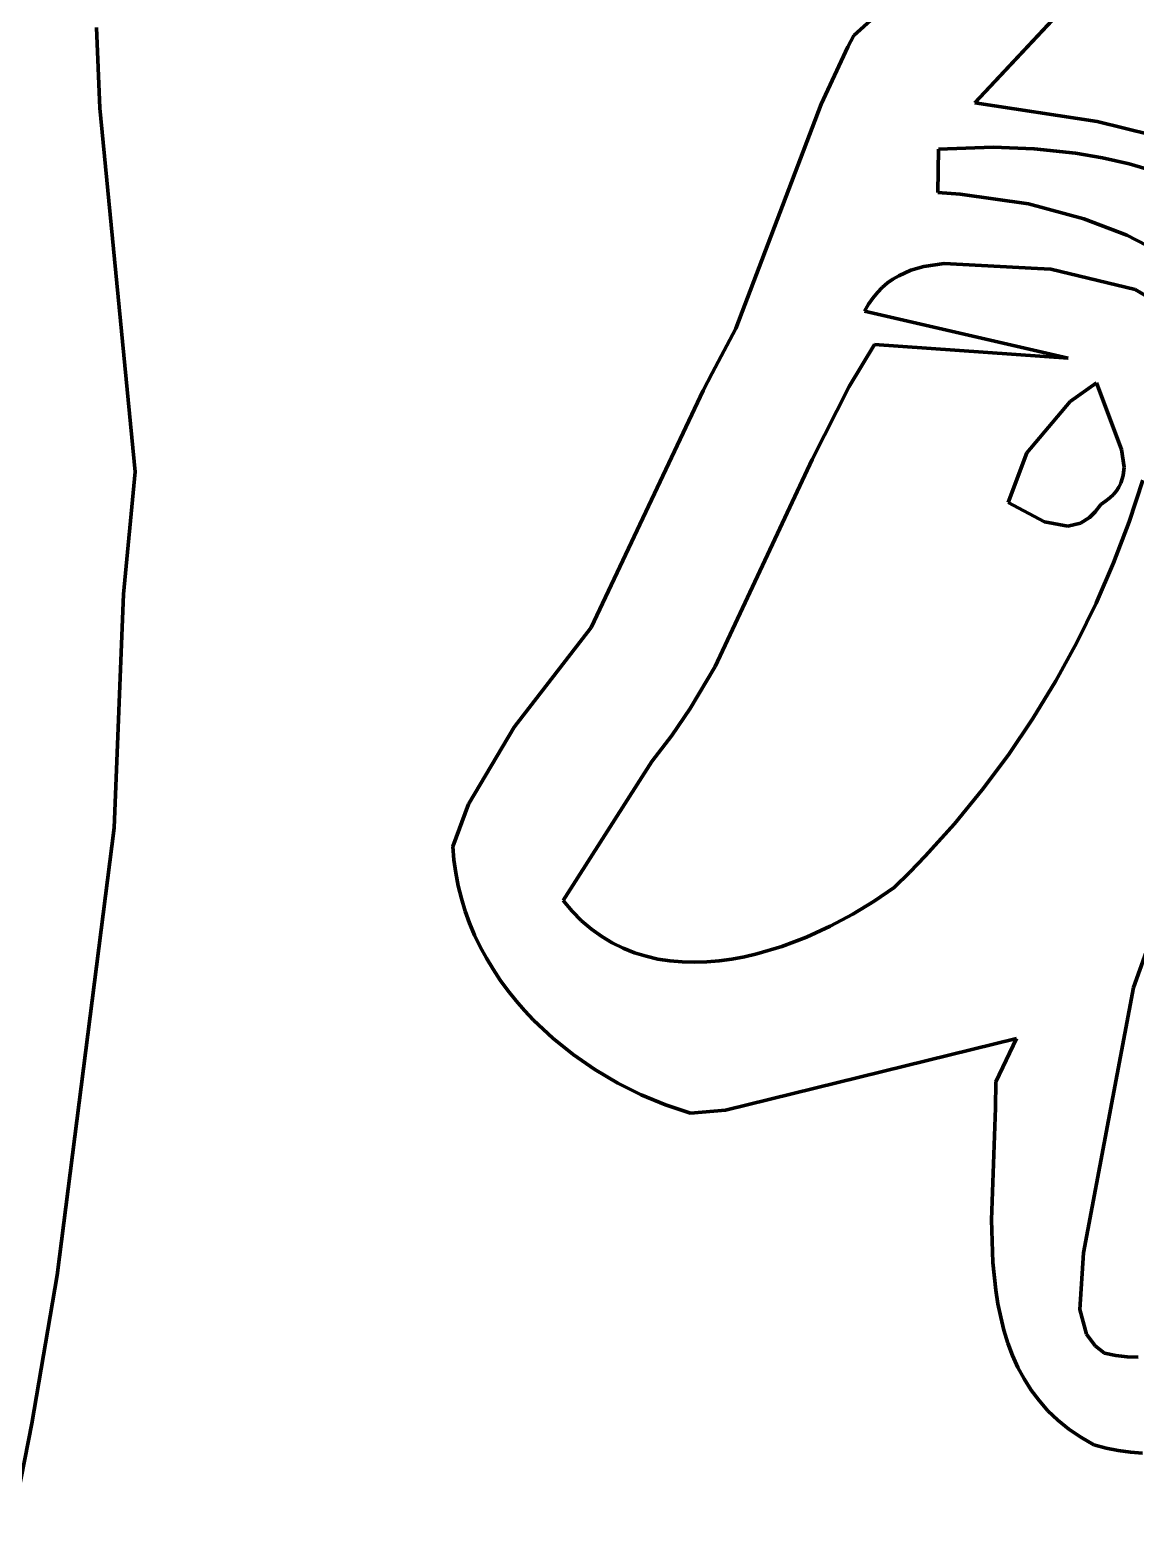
# Model space of a CAD drawing. Header units: millimetres. Extents: x 0 to 14.2, y 0 to 19.5.
# Drawn here: x 10.08 to 10.733, y 11.318 to 12.206 of the extents above; entities that cross this region are included whole.
import ezdxf

# ---------------------------------------------------------------- set-up
doc = ezdxf.new("R2010")
doc.units = ezdxf.units.MM
doc.layers.add('color#010101ff', color=7, linetype='CONTINUOUS', lineweight=100)
doc.layers.add('color#fdfdfdff', color=7, linetype='CONTINUOUS', lineweight=100)

msp = doc.modelspace()

# ---------------------------------------------------------------- linework, layer by layer
at = {"layer": 'color#010101ff'}
for p, q in [((10.78466, 12.32003), (10.638, 12.1627)), ((10.56659, 12.20255), (10.67816, 12.30379)), ((10.11966, 12.20733), (10.1215, 12.15957)), ((10.56303, 12.19595), (10.56659, 12.20255)), ((10.54734, 12.16208), (10.56303, 12.19595)), ((10.49685, 12.02966), (10.54734, 12.16208)), ((10.638, 12.1627), (10.71024, 12.1517)), ((10.1215, 12.15957), (10.14244, 11.94504)), ((10.71024, 12.1517), (10.742, 12.14384)), ((10.61658, 12.13544), (10.61607, 12.10991)), ((10.64876, 12.13656), (10.61658, 12.13544)), ((10.6731, 12.13568), (10.64876, 12.13656)), ((10.69732, 12.13313), (10.6731, 12.13568)), ((10.71328, 12.1304), (10.69732, 12.13313)), ((10.729, 12.12679), (10.71328, 12.1304)), ((10.74441, 12.12225), (10.729, 12.12679)), ((10.61607, 12.10991), (10.62942, 12.10896)), ((10.62942, 12.10896), (10.6696, 12.1031)), ((10.6696, 12.1031), (10.70242, 12.09438)), ((10.70242, 12.09438), (10.72766, 12.08461)), ((10.72766, 12.08461), (10.74571, 12.07551)), ((10.60781, 12.06616), (10.6002, 12.06395)), ((10.6199, 12.06793), (10.60781, 12.06616)), ((10.67489, 12.06505), (10.6199, 12.06793)), ((10.68277, 12.06464), (10.67489, 12.06505)), ((10.73266, 12.05256), (10.68277, 12.06464)), ((10.58644, 12.05645), (10.58337, 12.05383)), ((10.58967, 12.05876), (10.58644, 12.05645)), ((10.59305, 12.06076), (10.58967, 12.05876)), ((10.6002, 12.06395), (10.59305, 12.06076)), ((10.57773, 12.04758), (10.57519, 12.04392)), ((10.58046, 12.05088), (10.57773, 12.04758)), ((10.58337, 12.05383), (10.58046, 12.05088)), ((10.74273, 12.0468), (10.73266, 12.05256)), ((10.57519, 12.04392), (10.57285, 12.03987)), ((10.57285, 12.03987), (10.69299, 12.01211)), ((10.48298, 12.00317), (10.49685, 12.02966)), ((10.57873, 12.02006), (10.56384, 11.99527)), ((10.69299, 12.01211), (10.57873, 12.02006)), ((10.47758, 11.99304), (10.48298, 12.00317)), ((10.41149, 11.85306), (10.47758, 11.99304)), ((10.56384, 11.99527), (10.54205, 11.95229)), ((10.69433, 11.98658), (10.70982, 11.99754)), ((10.70982, 11.99754), (10.72453, 11.95813)), ((10.66862, 11.95618), (10.69433, 11.98658)), ((10.72453, 11.95813), (10.72606, 11.94782)), ((10.54205, 11.95229), (10.48469, 11.83008)), ((10.65773, 11.92679), (10.66862, 11.95618)), ((10.14244, 11.94504), (10.13552, 11.8728)), ((10.72563, 11.9429), (10.72419, 11.9382)), ((10.72606, 11.94782), (10.72563, 11.9429)), ((10.72912, 11.91547), (10.7372, 11.94006)), ((10.71981, 11.93164), (10.71768, 11.9296)), ((10.7216, 11.93376), (10.71981, 11.93164)), ((10.72305, 11.93595), (10.7216, 11.93376)), ((10.72419, 11.9382), (10.72305, 11.93595)), ((10.67906, 11.9154), (10.65773, 11.92679)), ((10.7123, 11.92578), (10.70907, 11.92143)), ((10.71519, 11.92765), (10.7123, 11.92578)), ((10.71768, 11.9296), (10.71519, 11.92765)), ((10.69281, 11.91288), (10.67906, 11.9154)), ((10.70032, 11.91468), (10.69281, 11.91288)), ((10.70567, 11.91806), (10.70032, 11.91468)), ((10.70907, 11.92143), (10.70567, 11.91806)), ((10.71991, 11.89128), (10.72912, 11.91547)), ((10.7096, 11.86752), (10.71991, 11.89128)), ((10.13552, 11.8728), (10.12997, 11.73485)), ((10.69821, 11.84427), (10.7096, 11.86752)), ((10.36604, 11.7943), (10.41149, 11.85306)), ((10.68577, 11.82156), (10.69821, 11.84427)), ((10.48469, 11.83008), (10.46994, 11.8053)), ((10.6723, 11.79944), (10.68577, 11.82156)), ((10.46994, 11.8053), (10.4591, 11.78936)), ((10.65783, 11.77798), (10.6723, 11.79944)), ((10.33919, 11.74885), (10.36604, 11.7943)), ((10.4591, 11.78936), (10.44728, 11.77396)), ((10.44728, 11.77396), (10.39511, 11.69193)), ((10.64239, 11.75723), (10.65783, 11.77798)), ((10.62599, 11.73722), (10.64239, 11.75723)), ((10.32986, 11.72389), (10.33919, 11.74885)), ((10.60867, 11.71803), (10.62599, 11.73722)), ((10.12997, 11.73485), (10.09629, 11.47076)), ((10.33052, 11.71599), (10.32986, 11.72389)), ((10.59968, 11.70875), (10.60867, 11.71803)), ((10.3316, 11.70821), (10.33052, 11.71599)), ((10.33308, 11.70057), (10.3316, 11.70821)), ((10.33496, 11.69308), (10.33308, 11.70057)), ((10.59046, 11.6997), (10.59968, 11.70875)), ((10.33721, 11.68572), (10.33496, 11.69308)), ((10.39511, 11.69193), (10.40037, 11.68564)), ((10.56599, 11.68387), (10.57867, 11.69158)), ((10.57867, 11.69158), (10.59046, 11.6997)), ((10.33982, 11.67852), (10.33721, 11.68572)), ((10.40037, 11.68564), (10.40591, 11.68001)), ((10.55256, 11.67673), (10.56599, 11.68387)), ((10.34279, 11.67147), (10.33982, 11.67852)), ((10.40591, 11.68001), (10.41171, 11.67503)), ((10.41171, 11.67503), (10.41776, 11.67067)), ((10.53856, 11.67034), (10.55256, 11.67673)), ((10.34609, 11.66459), (10.34279, 11.67147)), ((10.34972, 11.65787), (10.34609, 11.66459)), ((10.41776, 11.67067), (10.42402, 11.6669)), ((10.42402, 11.6669), (10.43048, 11.66371)), ((10.50941, 11.66049), (10.52412, 11.66487)), ((10.52412, 11.66487), (10.53856, 11.67034)), ((10.7429, 11.67179), (10.73174, 11.6405)), ((10.35366, 11.65132), (10.34972, 11.65787)), ((10.43048, 11.66371), (10.43713, 11.66108)), ((10.43713, 11.66108), (10.44394, 11.65898)), ((10.44394, 11.65898), (10.4509, 11.65739)), ((10.4509, 11.65739), (10.45798, 11.65629)), ((10.45798, 11.65629), (10.46517, 11.65566)), ((10.47244, 11.65547), (10.47977, 11.65571)), ((10.47977, 11.65571), (10.48716, 11.65636)), ((10.48716, 11.65636), (10.49457, 11.65738)), ((10.49457, 11.65738), (10.502, 11.65877)), ((10.502, 11.65877), (10.50941, 11.66049)), ((10.3579, 11.64495), (10.35366, 11.65132)), ((10.46517, 11.65566), (10.47244, 11.65547)), ((10.36242, 11.63876), (10.3579, 11.64495)), ((10.36722, 11.63275), (10.36242, 11.63876)), ((10.73174, 11.6405), (10.70214, 11.48392)), ((10.37227, 11.62694), (10.36722, 11.63275)), ((10.37757, 11.62133), (10.37227, 11.62694)), ((10.38885, 11.61072), (10.37757, 11.62133)), ((10.40096, 11.60096), (10.38885, 11.61072)), ((10.66258, 11.61038), (10.49074, 11.56827)), ((10.65046, 11.58486), (10.66258, 11.61038)), ((10.41378, 11.5921), (10.40096, 11.60096)), ((10.42722, 11.58418), (10.41378, 11.5921)), ((10.65013, 11.5695), (10.65046, 11.58486)), ((10.44116, 11.57723), (10.42722, 11.58418)), ((10.45551, 11.57131), (10.44116, 11.57723)), ((10.47015, 11.56645), (10.45551, 11.57131)), ((10.49074, 11.56827), (10.47015, 11.56645)), ((10.64787, 11.50341), (10.65013, 11.5695)), ((10.6487, 11.47827), (10.64787, 11.50341)), ((10.65039, 11.46187), (10.6487, 11.47827)), ((10.70214, 11.48392), (10.70004, 11.45054)), ((10.09629, 11.47076), (10.08152, 11.38328)), ((10.65166, 11.45385), (10.65039, 11.46187)), ((10.65326, 11.44597), (10.65166, 11.45385)), ((10.6552, 11.43825), (10.65326, 11.44597)), ((10.70004, 11.45054), (10.70391, 11.43596)), ((10.65754, 11.43073), (10.6552, 11.43825)), ((10.70391, 11.43596), (10.70898, 11.42899)), ((10.66028, 11.42342), (10.65754, 11.43073)), ((10.70898, 11.42899), (10.71454, 11.42469)), ((10.66346, 11.41634), (10.66028, 11.42342)), ((10.66711, 11.40951), (10.66346, 11.41634)), ((10.71454, 11.42469), (10.72125, 11.42344)), ((10.72125, 11.42344), (10.72786, 11.42265)), ((10.72786, 11.42265), (10.73438, 11.4223)), ((10.67126, 11.40296), (10.66711, 11.40951)), ((10.67593, 11.39671), (10.67126, 11.40296)), ((10.68116, 11.39077), (10.67593, 11.39671)), ((10.68698, 11.38518), (10.68116, 11.39077)), ((10.08152, 11.38328), (10.06864, 11.31803)), ((10.69341, 11.37995), (10.68698, 11.38518)), ((10.70048, 11.3751), (10.69341, 11.37995)), ((10.70822, 11.37066), (10.70048, 11.3751)), ((10.71547, 11.36873), (10.70822, 11.37066)), ((10.72267, 11.36728), (10.71547, 11.36873)), ((10.72984, 11.3663), (10.72267, 11.36728)), ((10.73697, 11.36577), (10.72984, 11.3663))]:
    msp.add_line(p, q, dxfattribs=at)
at = {"layer": 'color#fdfdfdff'}
for p, q in [((10.638, 12.1627), (10.78466, 12.32003)), ((10.67816, 12.30379), (10.56659, 12.20255)), ((10.1215, 12.15957), (10.11966, 12.20733)), ((10.56659, 12.20255), (10.56303, 12.19595)), ((10.56303, 12.19595), (10.54734, 12.16208)), ((10.54734, 12.16208), (10.49685, 12.02966)), ((10.71024, 12.1517), (10.638, 12.1627)), ((10.14244, 11.94504), (10.1215, 12.15957)), ((10.742, 12.14384), (10.71024, 12.1517)), ((10.61607, 12.10991), (10.61658, 12.13544)), ((10.61658, 12.13544), (10.64876, 12.13656)), ((10.64876, 12.13656), (10.6731, 12.13568)), ((10.6731, 12.13568), (10.69732, 12.13313)), ((10.69732, 12.13313), (10.71328, 12.1304)), ((10.71328, 12.1304), (10.729, 12.12679)), ((10.729, 12.12679), (10.74441, 12.12225)), ((10.62942, 12.10896), (10.61607, 12.10991)), ((10.6696, 12.1031), (10.62942, 12.10896)), ((10.70242, 12.09438), (10.6696, 12.1031)), ((10.72766, 12.08461), (10.70242, 12.09438)), ((10.74571, 12.07551), (10.72766, 12.08461)), ((10.6002, 12.06395), (10.60781, 12.06616)), ((10.60781, 12.06616), (10.6199, 12.06793)), ((10.6199, 12.06793), (10.67489, 12.06505)), ((10.67489, 12.06505), (10.68277, 12.06464)), ((10.68277, 12.06464), (10.73266, 12.05256)), ((10.58337, 12.05383), (10.58644, 12.05645)), ((10.58644, 12.05645), (10.58967, 12.05876)), ((10.58967, 12.05876), (10.59305, 12.06076)), ((10.59305, 12.06076), (10.6002, 12.06395)), ((10.57519, 12.04392), (10.57773, 12.04758)), ((10.57773, 12.04758), (10.58046, 12.05088)), ((10.58046, 12.05088), (10.58337, 12.05383)), ((10.73266, 12.05256), (10.74273, 12.0468)), ((10.57285, 12.03987), (10.57519, 12.04392)), ((10.69299, 12.01211), (10.57285, 12.03987)), ((10.49685, 12.02966), (10.48298, 12.00317)), ((10.56384, 11.99527), (10.57873, 12.02006)), ((10.57873, 12.02006), (10.69299, 12.01211)), ((10.48298, 12.00317), (10.47758, 11.99304)), ((10.47758, 11.99304), (10.41149, 11.85306)), ((10.54205, 11.95229), (10.56384, 11.99527)), ((10.70982, 11.99754), (10.69433, 11.98658)), ((10.72453, 11.95813), (10.70982, 11.99754)), ((10.69433, 11.98658), (10.66862, 11.95618)), ((10.72606, 11.94782), (10.72453, 11.95813)), ((10.48469, 11.83008), (10.54205, 11.95229)), ((10.66862, 11.95618), (10.65773, 11.92679)), ((10.13552, 11.8728), (10.14244, 11.94504)), ((10.72419, 11.9382), (10.72563, 11.9429)), ((10.72563, 11.9429), (10.72606, 11.94782)), ((10.7372, 11.94006), (10.72912, 11.91547)), ((10.71768, 11.9296), (10.71981, 11.93164)), ((10.71981, 11.93164), (10.7216, 11.93376)), ((10.7216, 11.93376), (10.72305, 11.93595)), ((10.72305, 11.93595), (10.72419, 11.9382)), ((10.65773, 11.92679), (10.67906, 11.9154)), ((10.70907, 11.92143), (10.7123, 11.92578)), ((10.7123, 11.92578), (10.71519, 11.92765)), ((10.71519, 11.92765), (10.71768, 11.9296)), ((10.67906, 11.9154), (10.69281, 11.91288)), ((10.69281, 11.91288), (10.70032, 11.91468)), ((10.70032, 11.91468), (10.70567, 11.91806)), ((10.70567, 11.91806), (10.70907, 11.92143)), ((10.72912, 11.91547), (10.71991, 11.89128)), ((10.71991, 11.89128), (10.7096, 11.86752)), ((10.12997, 11.73485), (10.13552, 11.8728)), ((10.7096, 11.86752), (10.69821, 11.84427)), ((10.41149, 11.85306), (10.36604, 11.7943)), ((10.69821, 11.84427), (10.68577, 11.82156)), ((10.46994, 11.8053), (10.48469, 11.83008)), ((10.68577, 11.82156), (10.6723, 11.79944)), ((10.4591, 11.78936), (10.46994, 11.8053)), ((10.6723, 11.79944), (10.65783, 11.77798)), ((10.36604, 11.7943), (10.33919, 11.74885)), ((10.44728, 11.77396), (10.4591, 11.78936)), ((10.39511, 11.69193), (10.44728, 11.77396)), ((10.65783, 11.77798), (10.64239, 11.75723)), ((10.64239, 11.75723), (10.62599, 11.73722)), ((10.33919, 11.74885), (10.32986, 11.72389)), ((10.62599, 11.73722), (10.60867, 11.71803)), ((10.09629, 11.47076), (10.12997, 11.73485)), ((10.32986, 11.72389), (10.33052, 11.71599)), ((10.60867, 11.71803), (10.59968, 11.70875)), ((10.33052, 11.71599), (10.3316, 11.70821)), ((10.3316, 11.70821), (10.33308, 11.70057)), ((10.33308, 11.70057), (10.33496, 11.69308)), ((10.59968, 11.70875), (10.59046, 11.6997)), ((10.33496, 11.69308), (10.33721, 11.68572)), ((10.40037, 11.68564), (10.39511, 11.69193)), ((10.57867, 11.69158), (10.56599, 11.68387)), ((10.59046, 11.6997), (10.57867, 11.69158)), ((10.33721, 11.68572), (10.33982, 11.67852)), ((10.40591, 11.68001), (10.40037, 11.68564)), ((10.56599, 11.68387), (10.55256, 11.67673)), ((10.33982, 11.67852), (10.34279, 11.67147)), ((10.41171, 11.67503), (10.40591, 11.68001)), ((10.41776, 11.67067), (10.41171, 11.67503)), ((10.55256, 11.67673), (10.53856, 11.67034)), ((10.34279, 11.67147), (10.34609, 11.66459)), ((10.34609, 11.66459), (10.34972, 11.65787)), ((10.42402, 11.6669), (10.41776, 11.67067)), ((10.43048, 11.66371), (10.42402, 11.6669)), ((10.52412, 11.66487), (10.50941, 11.66049)), ((10.53856, 11.67034), (10.52412, 11.66487)), ((10.73174, 11.6405), (10.7429, 11.67179)), ((10.34972, 11.65787), (10.35366, 11.65132)), ((10.43713, 11.66108), (10.43048, 11.66371)), ((10.44394, 11.65898), (10.43713, 11.66108)), ((10.4509, 11.65739), (10.44394, 11.65898)), ((10.45798, 11.65629), (10.4509, 11.65739)), ((10.46517, 11.65566), (10.45798, 11.65629)), ((10.47977, 11.65571), (10.47244, 11.65547)), ((10.48716, 11.65636), (10.47977, 11.65571)), ((10.49457, 11.65738), (10.48716, 11.65636)), ((10.502, 11.65877), (10.49457, 11.65738)), ((10.50941, 11.66049), (10.502, 11.65877)), ((10.35366, 11.65132), (10.3579, 11.64495)), ((10.47244, 11.65547), (10.46517, 11.65566)), ((10.3579, 11.64495), (10.36242, 11.63876)), ((10.36242, 11.63876), (10.36722, 11.63275)), ((10.70214, 11.48392), (10.73174, 11.6405)), ((10.36722, 11.63275), (10.37227, 11.62694)), ((10.37227, 11.62694), (10.37757, 11.62133)), ((10.37757, 11.62133), (10.38885, 11.61072)), ((10.38885, 11.61072), (10.40096, 11.60096)), ((10.49074, 11.56827), (10.66258, 11.61038)), ((10.66258, 11.61038), (10.65046, 11.58486)), ((10.40096, 11.60096), (10.41378, 11.5921)), ((10.41378, 11.5921), (10.42722, 11.58418)), ((10.65046, 11.58486), (10.65013, 11.5695)), ((10.42722, 11.58418), (10.44116, 11.57723)), ((10.44116, 11.57723), (10.45551, 11.57131)), ((10.45551, 11.57131), (10.47015, 11.56645)), ((10.47015, 11.56645), (10.49074, 11.56827)), ((10.65013, 11.5695), (10.64787, 11.50341)), ((10.64787, 11.50341), (10.6487, 11.47827)), ((10.6487, 11.47827), (10.65039, 11.46187)), ((10.70004, 11.45054), (10.70214, 11.48392)), ((10.08152, 11.38328), (10.09629, 11.47076)), ((10.65039, 11.46187), (10.65166, 11.45385)), ((10.65166, 11.45385), (10.65326, 11.44597)), ((10.65326, 11.44597), (10.6552, 11.43825)), ((10.70391, 11.43596), (10.70004, 11.45054)), ((10.6552, 11.43825), (10.65754, 11.43073)), ((10.70898, 11.42899), (10.70391, 11.43596)), ((10.65754, 11.43073), (10.66028, 11.42342)), ((10.71454, 11.42469), (10.70898, 11.42899)), ((10.66028, 11.42342), (10.66346, 11.41634)), ((10.66346, 11.41634), (10.66711, 11.40951)), ((10.72125, 11.42344), (10.71454, 11.42469)), ((10.72786, 11.42265), (10.72125, 11.42344)), ((10.73438, 11.4223), (10.72786, 11.42265)), ((10.66711, 11.40951), (10.67126, 11.40296)), ((10.67126, 11.40296), (10.67593, 11.39671)), ((10.67593, 11.39671), (10.68116, 11.39077)), ((10.68116, 11.39077), (10.68698, 11.38518)), ((10.06864, 11.31803), (10.08152, 11.38328)), ((10.68698, 11.38518), (10.69341, 11.37995)), ((10.69341, 11.37995), (10.70048, 11.3751)), ((10.70048, 11.3751), (10.70822, 11.37066)), ((10.70822, 11.37066), (10.71547, 11.36873)), ((10.71547, 11.36873), (10.72267, 11.36728)), ((10.72267, 11.36728), (10.72984, 11.3663)), ((10.72984, 11.3663), (10.73697, 11.36577))]:
    msp.add_line(p, q, dxfattribs=at)

doc.saveas('drawing.dxf')
